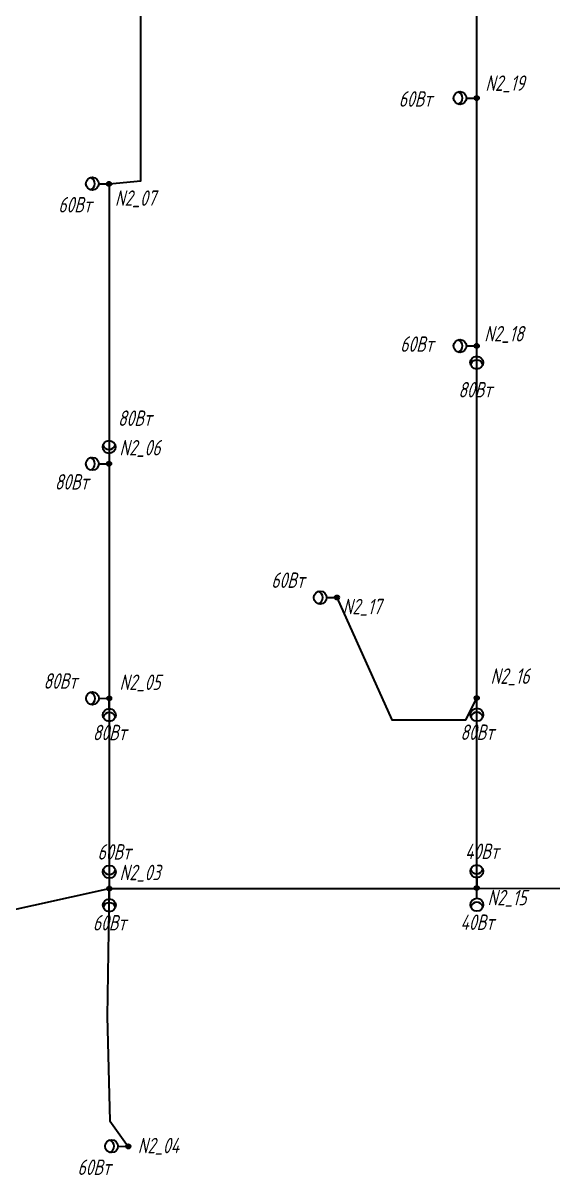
# Model space of a CAD drawing. Header units: millimetres. Extents: x 103153592 to 103552214, y 104936672 to 105182102.
# Drawn here: x 103406137 to 103457559, y 104958453 to 105070277 of the extents above; entities that cross this region are included whole.
import ezdxf

# ---------------------------------------------------------------- set-up
doc = ezdxf.new("R2010")
doc.units = ezdxf.units.MM
for name, color, linetype, lineweight in [('ЭО_Воздушная линия', 10, 'Continuous', 35), ('ЭО_Кабельная линия', 3, 'ID_N', 30), ('ЭО_Пл_Опора', 10, 'Continuous', 35), ('ЭО_Пл_Опора_Светильники', 10, 'Continuous', 35), ('ЭО_Пл_Светильники', 10, 'Continuous', 25), ('ЭО_Пл_Светильники_Текст', 10, 'Continuous', 20)]:
    doc.layers.add(name, color=color, linetype=linetype, lineweight=lineweight)
doc.styles.add('ПБГС', font='simplex.shx', dxfattribs={"width": 0.8, "oblique": 15})
doc.linetypes.add('ID_N', pattern='A,0,3,-3,["N",ПБГС,S=1.2,R=0,X=-1,Y=-0.5],-3,6', length=15)

# ---------------------------------------------------------------- blocks, each defined once
blk = doc.blocks.new('промежуточная')
h = blk.add_hatch(color=255)
edge = h.paths.add_edge_path()
edge.add_arc((0, 0), 0.833, 0, 360)
at = {"lineweight": 30}
blk.add_circle((0, 0), 0.833, dxfattribs=at)
blk = doc.blocks.new('*U119')
at = {"layer": 'ЭО_Пл_Светильники'}
blk.add_line((0, 2), (0, 0), dxfattribs=at)
at = {"layer": 'ЭО_Пл_Светильники', "linetype": 'ByBlock', "xscale": 250, "yscale": 250, "zscale": 250}
blk.add_blockref('промежуточная', (0, 0), dxfattribs=at)
at = {"style": 'ПБГС', "oblique": 15, "width": 0.7, "flags": 1}
blk.add_attdef('NAME', (0, -6), '', height=3.5, dxfattribs=at)
at = {"layer": 'ЭО_Пл_Светильники_Текст', "style": 'ПБГС', "oblique": 15, "width": 0.7, "flags": 1}
for tag, p in [('TYPE', (0, 0)), ('MANUFACTURER', (0, -12)), ('SPECIFICATION_SECTION', (0, -18)), ('POWER', (0, -24)), ('GROUP', (0, -30))]:
    blk.add_attdef(tag, p, '', height=3.5, dxfattribs=at)
at = {"layer": 'ЭО_Пл_Светильники_Текст', "style": 'ПБГС', "oblique": 15, "width": 0.7}
blk.add_attdef('N_PYLON', (922, -668), '', height=1500, dxfattribs=at)
blk = doc.blocks.new('*U120')
at = {"layer": 'ЭО_Пл_Светильники'}
blk.add_line((0, 2), (0, 0), dxfattribs=at)
at = {"layer": 'ЭО_Пл_Светильники', "linetype": 'ByBlock', "xscale": 250, "yscale": 250, "zscale": 250}
blk.add_blockref('промежуточная', (0, 0), dxfattribs=at)
at = {"style": 'ПБГС', "oblique": 15, "width": 0.7, "flags": 1}
blk.add_attdef('NAME', (0, -6), '', height=3.5, dxfattribs=at)
at = {"layer": 'ЭО_Пл_Светильники_Текст', "style": 'ПБГС', "oblique": 15, "width": 0.7, "flags": 1}
for tag, p in [('TYPE', (0, 0)), ('MANUFACTURER', (0, -12)), ('SPECIFICATION_SECTION', (0, -18)), ('POWER', (0, -24)), ('GROUP', (0, -30))]:
    blk.add_attdef(tag, p, '', height=3.5, dxfattribs=at)
at = {"layer": 'ЭО_Пл_Светильники_Текст', "style": 'ПБГС', "oblique": 15, "width": 0.7}
blk.add_attdef('N_PYLON', (1045, -1681), '', height=1500, dxfattribs=at)
blk = doc.blocks.new('*U70')
at = {"layer": 'ЭО_Пл_Светильники'}
blk.add_line((0, 2), (0, 0), dxfattribs=at)
at = {"layer": 'ЭО_Пл_Светильники', "linetype": 'ByBlock', "xscale": 250, "yscale": 250, "zscale": 250}
blk.add_blockref('промежуточная', (0, 0), dxfattribs=at)
at = {"style": 'ПБГС', "oblique": 15, "width": 0.7, "flags": 1}
blk.add_attdef('NAME', (0, -6), '', height=3.5, dxfattribs=at)
at = {"layer": 'ЭО_Пл_Светильники_Текст', "style": 'ПБГС', "oblique": 15, "width": 0.7}
blk.add_attdef('N_PYLON', (1334, 1376), '', height=1500, dxfattribs=at)
at = {"layer": 'ЭО_Пл_Светильники_Текст', "style": 'ПБГС', "oblique": 15, "width": 0.7, "flags": 1}
for tag, p in [('TYPE', (0, 0)), ('MANUFACTURER', (0, -12)), ('SPECIFICATION_SECTION', (0, -18)), ('POWER', (0, -24)), ('GROUP', (0, -30))]:
    blk.add_attdef(tag, p, '', height=3.5, dxfattribs=at)
blk = doc.blocks.new('*U71')
at = {"layer": 'ЭО_Пл_Светильники'}
blk.add_line((0, 2), (0, 0), dxfattribs=at)
at = {"layer": 'ЭО_Пл_Светильники', "linetype": 'ByBlock', "xscale": 250, "yscale": 250, "zscale": 250}
blk.add_blockref('промежуточная', (0, 0), dxfattribs=at)
at = {"style": 'ПБГС', "oblique": 15, "width": 0.7, "flags": 1}
blk.add_attdef('NAME', (0, -6), '', height=3.5, dxfattribs=at)
at = {"layer": 'ЭО_Пл_Светильники_Текст', "style": 'ПБГС', "oblique": 15, "width": 0.7}
blk.add_attdef('N_PYLON', (728, 435), '', height=1500, dxfattribs=at)
at = {"layer": 'ЭО_Пл_Светильники_Текст', "style": 'ПБГС', "oblique": 15, "width": 0.7, "flags": 1}
for tag, p in [('TYPE', (0, 0)), ('MANUFACTURER', (0, -12)), ('SPECIFICATION_SECTION', (0, -18)), ('POWER', (0, -24)), ('GROUP', (0, -30))]:
    blk.add_attdef(tag, p, '', height=3.5, dxfattribs=at)
blk = doc.blocks.new('*U101')
at = {"layer": 'ЭО_Пл_Светильники'}
blk.add_line((0, 2), (0, 0), dxfattribs=at)
at = {"layer": 'ЭО_Пл_Светильники', "linetype": 'ByBlock', "xscale": 250, "yscale": 250, "zscale": 250}
blk.add_blockref('промежуточная', (0, 0), dxfattribs=at)
at = {"style": 'ПБГС', "oblique": 15, "width": 0.7, "flags": 1}
blk.add_attdef('NAME', (0, -6), '', height=3.5, dxfattribs=at)
at = {"layer": 'ЭО_Пл_Светильники_Текст', "style": 'ПБГС', "oblique": 15, "width": 0.7}
blk.add_attdef('N_PYLON', (1000, 808), '', height=1500, dxfattribs=at)
at = {"layer": 'ЭО_Пл_Светильники_Текст', "style": 'ПБГС', "oblique": 15, "width": 0.7, "flags": 1}
for tag, p in [('TYPE', (0, 0)), ('MANUFACTURER', (0, -12)), ('SPECIFICATION_SECTION', (0, -18)), ('POWER', (0, -24)), ('GROUP', (0, -30))]:
    blk.add_attdef(tag, p, '', height=3.5, dxfattribs=at)
blk = doc.blocks.new('*U102')
at = {"layer": 'ЭО_Пл_Светильники'}
blk.add_line((0, 2), (0, 0), dxfattribs=at)
at = {"layer": 'ЭО_Пл_Светильники', "linetype": 'ByBlock', "xscale": 250, "yscale": 250, "zscale": 250}
blk.add_blockref('промежуточная', (0, 0), dxfattribs=at)
at = {"style": 'ПБГС', "oblique": 15, "width": 0.7, "flags": 1}
blk.add_attdef('NAME', (0, -6), '', height=3.5, dxfattribs=at)
at = {"layer": 'ЭО_Пл_Светильники_Текст', "style": 'ПБГС', "oblique": 15, "width": 0.7, "flags": 1}
for tag, p in [('TYPE', (0, 0)), ('MANUFACTURER', (0, -12)), ('SPECIFICATION_SECTION', (0, -18)), ('POWER', (0, -24)), ('GROUP', (0, -30))]:
    blk.add_attdef(tag, p, '', height=3.5, dxfattribs=at)
at = {"layer": 'ЭО_Пл_Светильники_Текст', "style": 'ПБГС', "oblique": 15, "width": 0.7}
blk.add_attdef('N_PYLON', (569, -2131), '', height=1500, dxfattribs=at)
blk = doc.blocks.new('*U50')
at = {"layer": 'ЭО_Пл_Светильники'}
blk.add_line((0, 2), (0, 0), dxfattribs=at)
at = {"layer": 'ЭО_Пл_Светильники', "linetype": 'ByBlock', "xscale": 250, "yscale": 250, "zscale": 250}
blk.add_blockref('промежуточная', (0, 0), dxfattribs=at)
at = {"style": 'ПБГС', "oblique": 15, "width": 0.7, "flags": 1}
blk.add_attdef('NAME', (0, -6), '', height=3.5, dxfattribs=at)
at = {"layer": 'ЭО_Пл_Светильники_Текст', "style": 'ПБГС', "oblique": 15, "width": 0.7}
blk.add_attdef('N_PYLON', (837, 698), '', height=1500, dxfattribs=at)
at = {"layer": 'ЭО_Пл_Светильники_Текст', "style": 'ПБГС', "oblique": 15, "width": 0.7, "flags": 1}
for tag, p in [('TYPE', (0, 0)), ('MANUFACTURER', (0, -12)), ('SPECIFICATION_SECTION', (0, -18)), ('POWER', (0, -24)), ('GROUP', (0, -30))]:
    blk.add_attdef(tag, p, '', height=3.5, dxfattribs=at)
blk = doc.blocks.new('*U77')
at = {"layer": 'ЭО_Пл_Светильники'}
blk.add_line((0, 2), (0, 0), dxfattribs=at)
at = {"layer": 'ЭО_Пл_Светильники', "linetype": 'ByBlock', "xscale": 250, "yscale": 250, "zscale": 250}
blk.add_blockref('промежуточная', (0, 0), dxfattribs=at)
at = {"style": 'ПБГС', "oblique": 15, "width": 0.7, "flags": 1}
blk.add_attdef('NAME', (0, -6), '', height=3.5, dxfattribs=at)
at = {"layer": 'ЭО_Пл_Светильники_Текст', "style": 'ПБГС', "oblique": 15, "width": 0.7, "flags": 1}
for tag, p in [('TYPE', (0, 0)), ('MANUFACTURER', (0, -12)), ('SPECIFICATION_SECTION', (0, -18)), ('POWER', (0, -24)), ('GROUP', (0, -30))]:
    blk.add_attdef(tag, p, '', height=3.5, dxfattribs=at)
at = {"layer": 'ЭО_Пл_Светильники_Текст', "style": 'ПБГС', "oblique": 15, "width": 0.7}
blk.add_attdef('N_PYLON', (548, -1629), '', height=1500, dxfattribs=at)
blk = doc.blocks.new('*U18')
at = {"layer": 'ЭО_Пл_Опора_Светильники'}
h = blk.add_hatch(color=256, dxfattribs=at)
h.dxf.hatch_style = 1
h.paths.add_polyline_path([(-199, -1, 1), (199, 1, 1)])
blk.add_line((4, -1000), (0, 0), dxfattribs=at)
for centre, radius in [((0, 0), 199), ((7, -1625), 625)]:
    blk.add_circle(centre, radius, dxfattribs=at)
blk.add_arc((8, -2000), 625, 17.69341, 162.77821, dxfattribs=at)
at = {"style": 'ПБГС', "oblique": 15, "width": 0.7, "flags": 1}
for tag, p, height in [('TYPE', (-1704, -2539), 525000), ('NAME', (0, -3506), 875), ('MANUFACTURER', (0, -5006), 875), ('SPECIFICATION_SECTION', (0, -6506), 875), ('GROUP', (0, -9506), 875)]:
    blk.add_attdef(tag, p, '', height=height, dxfattribs=at)
at = {"layer": 'ЭО_Пл_Светильники_Текст', "style": 'ПБГС', "oblique": 15, "width": 0.7}
blk.add_attdef('POWER', (-1593, -4072), '', height=1500, dxfattribs=at)
blk = doc.blocks.new('*U27')
at = {"layer": 'ЭО_Пл_Опора_Светильники'}
h = blk.add_hatch(color=256, dxfattribs=at)
h.dxf.hatch_style = 1
h.paths.add_polyline_path([(-199, 0, 1), (199, 0, 1)])
blk.add_line((0, -1000), (0, 0), dxfattribs=at)
for centre, radius in [((0, 0), 199), ((0, -1625), 625)]:
    blk.add_circle(centre, radius, dxfattribs=at)
blk.add_arc((0, -2000), 625, 17.45329, 162.53809, dxfattribs=at)
at = {"style": 'ПБГС', "oblique": 15, "width": 0.7, "flags": 1}
for tag, p, height in [('TYPE', (-1704, -2539), 525000), ('NAME', (0, -3506), 875), ('MANUFACTURER', (0, -5006), 875), ('SPECIFICATION_SECTION', (0, -6506), 875), ('GROUP', (0, -9506), 875)]:
    blk.add_attdef(tag, p, '', height=height, dxfattribs=at)
at = {"layer": 'ЭО_Пл_Светильники_Текст', "style": 'ПБГС', "oblique": 15, "width": 0.7}
blk.add_attdef('POWER', (-1787, -5003), '', height=1500, dxfattribs=at)
blk = doc.blocks.new('*U19')
at = {"layer": 'ЭО_Пл_Опора_Светильники'}
h = blk.add_hatch(color=256, dxfattribs=at)
h.dxf.hatch_style = 1
h.paths.add_polyline_path([(2, 199, 1), (-2, -199, 1)])
blk.add_line((-1000, 11), (0, 0), dxfattribs=at)
for centre, radius in [((-1625, 18), 625), ((0, 0), 199)]:
    blk.add_circle(centre, radius, dxfattribs=at)
blk.add_arc((-2000, 22), 625, 286.8307, 71.9155, dxfattribs=at)
at = {"style": 'ПБГС', "oblique": 15, "width": 0.7, "flags": 1}
for tag, p, height in [('TYPE', (-1704, -2539), 525000), ('NAME', (0, -3506), 875), ('MANUFACTURER', (0, -5006), 875), ('SPECIFICATION_SECTION', (0, -6506), 875), ('GROUP', (0, -9506), 875)]:
    blk.add_attdef(tag, p, '', height=height, dxfattribs=at)
at = {"layer": 'ЭО_Пл_Светильники_Текст', "style": 'ПБГС', "oblique": 15, "width": 0.7}
blk.add_attdef('POWER', (-4932, -2772), '', height=1500, dxfattribs=at)
blk = doc.blocks.new('*U21')
at = {"layer": 'ЭО_Пл_Опора_Светильники'}
h = blk.add_hatch(color=256, dxfattribs=at)
h.dxf.hatch_style = 1
h.paths.add_polyline_path([(-1, 199, 1), (1, -199, 1)])
blk.add_line((-1000, -6), (0, 0), dxfattribs=at)
for centre, radius in [((-1625, -9), 625), ((0, 0), 199)]:
    blk.add_circle(centre, radius, dxfattribs=at)
blk.add_arc((-2000, -11), 625, 287.78674, 72.87153, dxfattribs=at)
at = {"style": 'ПБГС', "oblique": 15, "width": 0.7, "flags": 1}
for tag, p, height in [('TYPE', (-1704, -2539), 525000), ('NAME', (0, -3506), 875), ('MANUFACTURER', (0, -5006), 875), ('SPECIFICATION_SECTION', (0, -6506), 875), ('GROUP', (0, -9506), 875)]:
    blk.add_attdef(tag, p, '', height=height, dxfattribs=at)
at = {"layer": 'ЭО_Пл_Светильники_Текст', "style": 'ПБГС', "oblique": 15, "width": 0.7}
blk.add_attdef('POWER', (-7430, -577), '', height=1500, dxfattribs=at)
blk = doc.blocks.new('*U22')
at = {"layer": 'ЭО_Пл_Опора_Светильники'}
h = blk.add_hatch(color=256, dxfattribs=at)
h.dxf.hatch_style = 1
h.paths.add_polyline_path([(199, 0, 1), (-199, 0, 1)])
blk.add_line((0, 1000), (0, 0), dxfattribs=at)
for centre, radius in [((0, 1625), 625), ((0, 0), 199)]:
    blk.add_circle(centre, radius, dxfattribs=at)
blk.add_arc((0, 2000), 625, 197.45867, 342.54346, dxfattribs=at)
at = {"style": 'ПБГС', "oblique": 15, "width": 0.7, "flags": 1}
for tag, p, height in [('TYPE', (-1704, -2539), 525000), ('NAME', (0, -3506), 875), ('MANUFACTURER', (0, -5006), 875), ('SPECIFICATION_SECTION', (0, -6506), 875), ('GROUP', (0, -9506), 875)]:
    blk.add_attdef(tag, p, '', height=height, dxfattribs=at)
at = {"layer": 'ЭО_Пл_Светильники_Текст', "style": 'ПБГС', "oblique": 15, "width": 0.7}
blk.add_attdef('POWER', (-1140, 2808), '', height=1500, dxfattribs=at)
blk = doc.blocks.new('*U105')
at = {"layer": 'ЭО_Пл_Опора_Светильники'}
h = blk.add_hatch(color=256, dxfattribs=at)
h.dxf.hatch_style = 1
h.paths.add_polyline_path([(0, 199, 1), (0, -199, 1)])
blk.add_line((-1000, 0), (0, 0), dxfattribs=at)
for centre, radius in [((-1625, 0), 625), ((0, 0), 199)]:
    blk.add_circle(centre, radius, dxfattribs=at)
blk.add_arc((-2000, 0), 625, 287.46347, 72.54826, dxfattribs=at)
at = {"style": 'ПБГС', "oblique": 15, "width": 0.7, "flags": 1}
for tag, p, height in [('TYPE', (-1704, -2539), 525000), ('NAME', (0, -3506), 875), ('MANUFACTURER', (0, -5006), 875), ('SPECIFICATION_SECTION', (0, -6506), 875), ('GROUP', (0, -9506), 875)]:
    blk.add_attdef(tag, p, '', height=height, dxfattribs=at)
at = {"layer": 'ЭО_Пл_Светильники_Текст', "style": 'ПБГС', "oblique": 15, "width": 0.7}
blk.add_attdef('POWER', (-7575, -840), '', height=1500, dxfattribs=at)
blk = doc.blocks.new('*U90')
at = {"layer": 'ЭО_Пл_Опора_Светильники'}
h = blk.add_hatch(color=256, dxfattribs=at)
h.dxf.hatch_style = 1
h.paths.add_polyline_path([(-1, 199, 1), (1, -199, 1)])
blk.add_line((-1000, -4), (0, 0), dxfattribs=at)
for centre, radius in [((-1625, -7), 625), ((0, 0), 199)]:
    blk.add_circle(centre, radius, dxfattribs=at)
blk.add_arc((-2000, -9), 625, 287.71315, 72.79795, dxfattribs=at)
at = {"style": 'ПБГС', "oblique": 15, "width": 0.7, "flags": 1}
for tag, p, height in [('TYPE', (-1704, -2539), 525000), ('NAME', (0, -3506), 875), ('MANUFACTURER', (0, -5006), 875), ('SPECIFICATION_SECTION', (0, -6506), 875), ('GROUP', (0, -9506), 875)]:
    blk.add_attdef(tag, p, '', height=height, dxfattribs=at)
at = {"layer": 'ЭО_Пл_Светильники_Текст', "style": 'ПБГС', "oblique": 15, "width": 0.7}
blk.add_attdef('POWER', (-6379, 930), '', height=1500, dxfattribs=at)
blk = doc.blocks.new('*U91')
at = {"layer": 'ЭО_Пл_Опора_Светильники'}
h = blk.add_hatch(color=256, dxfattribs=at)
h.dxf.hatch_style = 1
h.paths.add_polyline_path([(199, 0, 1), (-199, 0, 1)])
blk.add_line((0, 1000), (0, 0), dxfattribs=at)
for centre, radius in [((0, 1625), 625), ((0, 0), 199)]:
    blk.add_circle(centre, radius, dxfattribs=at)
blk.add_arc((0, 2000), 625, 197.46914, 342.55393, dxfattribs=at)
at = {"style": 'ПБГС', "oblique": 15, "width": 0.7, "flags": 1}
for tag, p, height in [('TYPE', (-1704, -2539), 525000), ('NAME', (0, -3506), 875), ('MANUFACTURER', (0, -5006), 875), ('SPECIFICATION_SECTION', (0, -6506), 875), ('GROUP', (0, -9506), 875)]:
    blk.add_attdef(tag, p, '', height=height, dxfattribs=at)
at = {"layer": 'ЭО_Пл_Светильники_Текст', "style": 'ПБГС', "oblique": 15, "width": 0.7}
blk.add_attdef('POWER', (856, 3669), '', height=1500, dxfattribs=at)
blk = doc.blocks.new('*U92')
at = {"layer": 'ЭО_Пл_Опора_Светильники'}
h = blk.add_hatch(color=256, dxfattribs=at)
h.dxf.hatch_style = 1
h.paths.add_polyline_path([(-1, 199, 1), (1, -199, 1)])
blk.add_line((-1000, -4), (0, 0), dxfattribs=at)
for centre, radius in [((-1625, -7), 625), ((0, 0), 199)]:
    blk.add_circle(centre, radius, dxfattribs=at)
blk.add_arc((-2000, -9), 625, 287.71315, 72.79795, dxfattribs=at)
at = {"style": 'ПБГС', "oblique": 15, "width": 0.7, "flags": 1}
for tag, p, height in [('TYPE', (-1704, -2539), 525000), ('NAME', (0, -3506), 875), ('MANUFACTURER', (0, -5006), 875), ('SPECIFICATION_SECTION', (0, -6506), 875), ('GROUP', (0, -9506), 875)]:
    blk.add_attdef(tag, p, '', height=height, dxfattribs=at)
at = {"layer": 'ЭО_Пл_Светильники_Текст', "style": 'ПБГС', "oblique": 15, "width": 0.7}
blk.add_attdef('POWER', (-5274, -2512), '', height=1500, dxfattribs=at)

msp = doc.modelspace()

# ---------------------------------------------------------------- linework, layer by layer
at = {"layer": 'ЭО_Воздушная линия'}
for p, q in [((103450163, 105062994), (103450165, 105087997)), ((103450165, 105038937), (103450163, 105062994)), ((103414486, 105054665), (103414491, 105027497)), ((103450167, 105004754), (103450165, 105038937)), ((103414491, 105027497), (103414496, 105004724)), ((103414496, 105004724), (103414500, 104986258)), ((103450167, 104986312), (103450167, 105004754)), ((103389360, 104980745), (103414500, 104986258)), ((103414500, 104986260), (103450167, 104986260)), ((103450167, 104986260), (103475167, 104986345))]:
    msp.add_line(p, q, dxfattribs=at)
at = {"layer": 'ЭО_Кабельная линия'}
for points in [[(103414486, 105054665), (103417566, 105054944), (103417565, 105079445), (103414481, 105078913)], [(103436600, 105014513), (103441934, 105002625), (103449112, 105002625), (103450167, 105004752)], [(103414500, 104986258), (103414312, 104973847), (103414565, 104963719), (103416348, 104961224)]]:
    msp.add_lwpolyline(points, dxfattribs=at)

# ---------------------------------------------------------------- block references
at = {"layer": 'ЭО_Пл_Опора'}
for name, p, values in [('*U50', (103450165, 105062994), {'N_PYLON': 'N2_19'}), ('*U102', (103414486, 105054663), {'N_PYLON': 'N2_07'}), ('*U71', (103450165, 105038934), {'N_PYLON': 'N2_18'}), ('*U101', (103414491, 105027495), {'N_PYLON': 'N2_06'}), ('*U77', (103436600, 105014511), {'N_PYLON': 'N2_17'}), ('*U101', (103414496, 105004724), {'N_PYLON': 'N2_05'}), ('*U70', (103450167, 105004752), {'N_PYLON': 'N2_16'}), ('*U101', (103414500, 104986258), {'N_PYLON': 'N2_03'}), ('*U120', (103450167, 104986309), {'N_PYLON': 'N2_15'}), ('*U119', (103416348, 104961224), {'N_PYLON': 'N2_04'})]:
    msp.add_blockref(name, p, dxfattribs=at).add_auto_attribs(values)
at = {"layer": 'ЭО_Пл_Светильники'}
for name, p, values in [('*U105', (103450166, 105062994), {'POWER': '60Вт'}), ('*U19', (103414486, 105054663), {'POWER': '60Вт'}), ('*U21', (103450165, 105038937), {'POWER': '60Вт'}), ('*U27', (103450166, 105038934), {'POWER': '80Вт'}), ('*U91', (103414491, 105027497), {'POWER': '80Вт'}), ('*U92', (103414491, 105027497), {'POWER': '80Вт'}), ('*U90', (103436600, 105014511), {'POWER': '60Вт'}), ('*U90', (103414496, 105004724), {'POWER': '80Вт'}), ('*U18', (103414496, 105004724), {'POWER': '80Вт'}), ('*U18', (103450167, 105004754), {'POWER': '80Вт'}), ('*U22', (103414500, 104986258), {'POWER': '60Вт'}), ('*U22', (103450167, 104986309), {'POWER': '40Вт'}), ('*U18', (103414500, 104986258), {'POWER': '60Вт'}), ('*U18', (103450167, 104986309), {'POWER': '40Вт'}), ('*U19', (103416348, 104961224), {'POWER': '60Вт'})]:
    msp.add_blockref(name, p, dxfattribs=at).add_auto_attribs(values)

doc.saveas('drawing.dxf')
